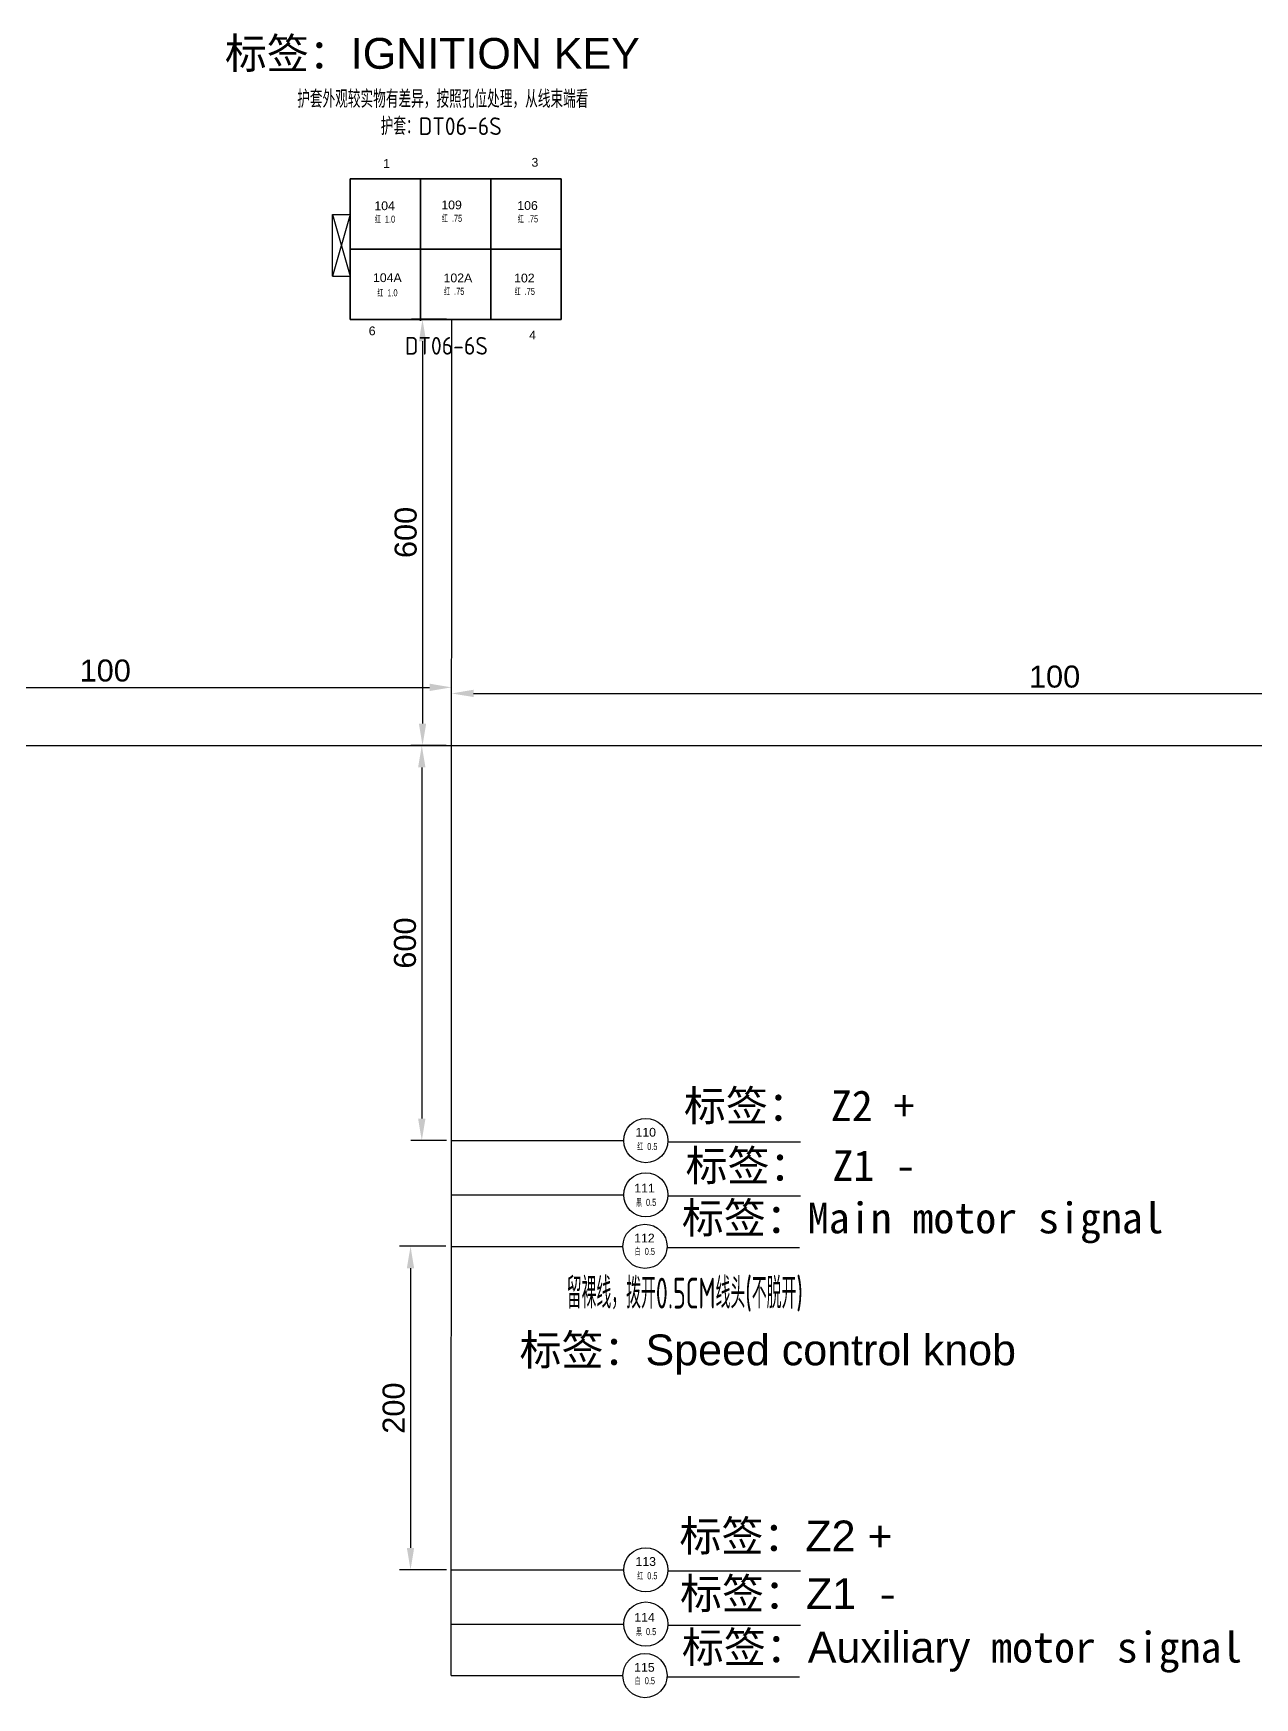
# Model space of a CAD drawing. Header units: millimetres. Extents: x 62 to 1873, y 998 to 1938.
# Drawn here: x 594.8 to 733.7, y 1203 to 1392.3 of the extents above; entities that cross this region are included whole.
import ezdxf

# ---------------------------------------------------------------- set-up
doc = ezdxf.new("R2010")
doc.units = ezdxf.units.MM
doc.layers.add('AM60', color=3, linetype='Continuous', lineweight=25)
doc.layers.add('护套层', color=3, linetype='Continuous', lineweight=0)
doc.layers.add('线色线径', color=1, linetype='Continuous')
doc.styles.add('ISO Proportional', font='isocp.shx', dxfattribs={"bigfont": 'gbcbig.shx'})
doc.styles.get("Standard").update_dxf_attribs({"font": 'arial.ttf'})
doc.styles.add('技术要求及剖视用', font='gbenor.shx', dxfattribs={"width": 0.7, "bigfont": 'gbcbig.shx'})
doc.dimstyles.new('ISO-25', dxfattribs={"dimtxt": 2.5, "dimasz": 2.5, "dimexe": 1.25, "dimexo": 0.625, "dimtad": 1, "dimtxsty": 'Standard', "dimcen": 2.5, "dimadec": 0, "dimazin": 0, "dimtfac": 1, "dimtmove": 0, "dimatfit": 3, "dimfxl": 1, "dimarcsym": 0})

# ---------------------------------------------------------------- blocks, each defined once
blk = doc.blocks.new('A$C21147477')
at = {"color": 3}
for p, q in [((2.01, 12.02), (2.01, 20.02)), ((2.01, 20.02), (2.01, 12.02)), ((2.01, 12.02), (2.01, 20.02)), ((2.01, 20.02), (2.01, 12.02)), ((2.01, 20.02), (2.01, 12.02)), ((18.01, 20.02), (2.01, 20.02)), ((2.01, 20.02), (18.01, 20.02)), ((10.01, 3.87), (10.01, 20.02)), ((10.01, 20.02), (10.01, 3.87)), ((10.01, 3.87), (10.01, 20.02)), ((10.01, 20.02), (10.01, 3.87)), ((10.01, 20.02), (10.01, 3.87)), ((10.01, 3.87), (10.01, 20.02)), ((10.01, 20.02), (10.01, 3.87)), ((10.01, 3.87), (10.01, 20.02)), ((10.01, 20.02), (10.01, 3.87)), ((10.01, 20.02), (10.01, 3.87)), ((10.01, 3.87), (10.01, 20.02)), ((10.01, 20.02), (10.01, 3.87)), ((10.01, 3.87), (10.01, 20.02)), ((10.01, 20.02), (10.01, 3.87)), ((10.01, 20.02), (10.01, 4.02)), ((18.01, 12.02), (18.01, 20.02)), ((18.01, 20.02), (18.01, 12.02)), ((18.01, 12.02), (18.01, 20.02)), ((18.01, 20.02), (18.01, 12.02)), ((18.01, 20.02), (18.01, 12.02)), ((18.01, 12.02), (18.01, 20.02)), ((18.01, 20.02), (18.01, 12.02)), ((18.01, 12.02), (18.01, 20.02)), ((18.01, 20.02), (18.01, 12.02)), ((18.01, 20.02), (18.01, 12.02)), ((26.01, 20.02), (18.01, 20.02)), ((18.01, 20.02), (26.01, 20.02)), ((26.01, 12.02), (26.01, 20.02)), ((26.01, 20.02), (26.01, 12.02)), ((26.01, 12.02), (26.01, 20.02)), ((26.01, 20.02), (26.01, 12.02)), ((26.01, 20.02), (26.01, 12.02)), ((0, 15.94), (2, 8.94)), ((0, 8.94), (0, 15.94)), ((0, 15.94), (2, 15.94)), ((2, 15.94), (0, 8.94)), ((2.01, 4.02), (2.01, 12.02)), ((2.01, 12.02), (2.01, 4.02)), ((2.01, 4.02), (2.01, 12.02)), ((2.01, 12.02), (2.01, 4.02)), ((2.01, 12.02), (2.01, 4.02)), ((10.01, 12.02), (2.01, 12.02)), ((2.01, 12.02), (10.01, 12.02)), ((10.01, 12.02), (2.01, 12.02)), ((2.01, 12.02), (10.01, 12.02)), ((2.01, 12.02), (10.01, 12.02)), ((18.01, 12.02), (10.01, 12.02)), ((10.01, 12.02), (18.01, 12.02)), ((18.01, 12.02), (10.01, 12.02)), ((10.01, 12.02), (18.01, 12.02)), ((10.01, 12.02), (18.01, 12.02)), ((18.01, 4.02), (18.01, 12.02)), ((18.01, 12.02), (18.01, 4.02)), ((18.01, 4.02), (18.01, 12.02)), ((18.01, 12.02), (18.01, 4.02)), ((18.01, 12.02), (18.01, 4.02)), ((18.01, 4.02), (18.01, 12.02)), ((18.01, 12.02), (18.01, 4.02)), ((18.01, 4.02), (18.01, 12.02)), ((18.01, 12.02), (18.01, 4.02)), ((18.01, 12.02), (18.01, 4.02)), ((26.01, 12.02), (18.01, 12.02)), ((18.01, 12.02), (26.01, 12.02)), ((26.01, 12.02), (18.01, 12.02)), ((18.01, 12.02), (26.01, 12.02)), ((18.01, 12.02), (26.01, 12.02)), ((26.01, 4.02), (26.01, 12.02)), ((26.01, 12.02), (26.01, 4.02)), ((26.01, 4.02), (26.01, 12.02)), ((26.01, 12.02), (26.01, 4.02)), ((26.01, 12.02), (26.01, 4.02)), ((0, 8.94), (2, 8.94)), ((10.01, 4.02), (2.01, 4.02)), ((2.01, 4.02), (10.01, 4.02)), ((2.01, 4.02), (10.01, 4.02)), ((18.01, 4.02), (10.01, 4.02)), ((10.01, 4.02), (18.01, 4.02)), ((10.01, 4.02), (18.01, 4.02)), ((26.01, 4.02), (18.01, 4.02)), ((18.01, 4.02), (26.01, 4.02)), ((18.01, 4.02), (26.01, 4.02))]:
    blk.add_line(p, q, dxfattribs=at)
at = {"layer": 'AM60', "color": 3, "style": 'ISO Proportional'}
blk.add_text('DT06-6S', height=2, dxfattribs=at).set_placement((8.22, 0.01))
blk = doc.blocks.new('A$C5ac91eaa')
blk.add_blockref('A$C21147477', (0, 0))
at = {"layer": 'AM60', "color": 1}
for s, p in [('1', (5.75, 21.25)), ('3', (22.62, 21.38)), ('6', (4.11, 2.21)), ('4', (22.36, 1.74))]:
    blk.add_text(s, height=1, dxfattribs=at).set_placement(p)
blk = doc.blocks.new('*D188')
at = {"color": 0, "lineweight": -2, "transparency": 16777216}
for p, q in [((563.63, 1311.96), (563.63, 1319.2)), ((566.13, 1317.95), (639.92, 1317.95)), ((642.42, 1311.96), (642.42, 1319.2))]:
    blk.add_line(p, q, dxfattribs=at)
at = {"color": 0, "transparency": 16777216}
for points in [[(566.13, 1318.37), (566.13, 1317.54), (563.63, 1317.95)], [(639.92, 1318.37), (639.92, 1317.54), (642.42, 1317.95)]]:
    blk.add_solid(points, dxfattribs=at)
at = {"layer": 'Defpoints', "color": 0, "transparency": 16777216}
for p in [(642.42, 1317.95), (563.63, 1311.34), (642.42, 1311.34)]:
    blk.add_point(p, dxfattribs=at)
at = {"color": 3, "transparency": 16777216, "insert": (603.03, 1319.85), "char_height": 2.5, "attachment_point": 5}
blk.add_mtext('100', dxfattribs=at)
blk = doc.blocks.new('*D189')
at = {"color": 0, "lineweight": -2, "transparency": 16777216}
for p, q in [((642.42, 1311.96), (642.42, 1318.51)), ((779.57, 1311.96), (779.57, 1318.51)), ((644.92, 1317.26), (777.07, 1317.26))]:
    blk.add_line(p, q, dxfattribs=at)
at = {"color": 0, "transparency": 16777216}
for points in [[(644.92, 1317.68), (644.92, 1316.85), (642.42, 1317.26)], [(777.07, 1317.68), (777.07, 1316.85), (779.57, 1317.26)]]:
    blk.add_solid(points, dxfattribs=at)
at = {"layer": 'Defpoints', "color": 0, "transparency": 16777216}
for p in [(779.57, 1317.26), (642.42, 1311.34), (779.57, 1311.34)]:
    blk.add_point(p, dxfattribs=at)
at = {"color": 3, "transparency": 16777216, "insert": (710.99, 1319.16), "char_height": 2.5, "attachment_point": 5}
blk.add_mtext('100', dxfattribs=at)
blk = doc.blocks.new('*D190')
at = {"color": 0, "lineweight": -2, "transparency": 16777216}
for p, q in [((641.83, 1359.81), (637.86, 1359.81)), ((639.11, 1357.31), (639.11, 1313.84)), ((641.8, 1311.34), (637.86, 1311.34))]:
    blk.add_line(p, q, dxfattribs=at)
at = {"color": 0, "transparency": 16777216}
for points in [[(638.7, 1357.31), (639.53, 1357.31), (639.11, 1359.81)], [(638.7, 1313.84), (639.53, 1313.84), (639.11, 1311.34)]]:
    blk.add_solid(points, dxfattribs=at)
at = {"layer": 'Defpoints', "color": 0, "transparency": 16777216}
for p in [(642.45, 1359.81), (639.11, 1311.34), (642.42, 1311.34)]:
    blk.add_point(p, dxfattribs=at)
at = {"color": 3, "transparency": 16777216, "insert": (637.21, 1335.57), "char_height": 2.5, "attachment_point": 5, "rotation": 90}
blk.add_mtext('600', dxfattribs=at)
blk = doc.blocks.new('*D191')
at = {"color": 0, "lineweight": -2, "transparency": 16777216}
for p, q in [((641.8, 1311.34), (637.78, 1311.34)), ((639.03, 1308.84), (639.03, 1268.91)), ((641.83, 1266.41), (637.78, 1266.41))]:
    blk.add_line(p, q, dxfattribs=at)
at = {"color": 0, "transparency": 16777216}
for points in [[(638.61, 1308.84), (639.45, 1308.84), (639.03, 1311.34)], [(638.61, 1268.91), (639.45, 1268.91), (639.03, 1266.41)]]:
    blk.add_solid(points, dxfattribs=at)
at = {"layer": 'Defpoints', "color": 0, "transparency": 16777216}
for p in [(642.42, 1311.34), (639.03, 1266.41), (642.45, 1266.41)]:
    blk.add_point(p, dxfattribs=at)
at = {"color": 3, "transparency": 16777216, "insert": (637.13, 1288.87), "char_height": 2.5, "attachment_point": 5, "rotation": 90}
blk.add_mtext('600', dxfattribs=at)
blk = doc.blocks.new('*D192')
at = {"color": 0, "lineweight": -2, "transparency": 16777216}
for p, q in [((641.76, 1254.38), (636.5, 1254.38)), ((637.75, 1251.88), (637.75, 1220.08)), ((641.83, 1217.58), (636.5, 1217.58))]:
    blk.add_line(p, q, dxfattribs=at)
at = {"color": 0, "transparency": 16777216}
for points in [[(637.33, 1251.88), (638.16, 1251.88), (637.75, 1254.38)], [(637.33, 1220.08), (638.16, 1220.08), (637.75, 1217.58)]]:
    blk.add_solid(points, dxfattribs=at)
at = {"layer": 'Defpoints', "color": 0, "transparency": 16777216}
for p in [(642.39, 1254.38), (637.75, 1217.58), (642.45, 1217.58)]:
    blk.add_point(p, dxfattribs=at)
at = {"color": 3, "transparency": 16777216, "insert": (635.84, 1235.98), "char_height": 2.5, "attachment_point": 5, "rotation": 90}
blk.add_mtext('200', dxfattribs=at)

msp = doc.modelspace()

# ---------------------------------------------------------------- linework, layer by layer
for p, q in [((642.356, 1205.557), (642.451, 1359.806)), ((485.301, 1311.338), (1452.792, 1311.338))]:
    msp.add_line(p, q)
at = {"color": 3}
for p, q in [((642.451, 1266.405), (661.993, 1266.405)), ((667.017, 1266.279), (682.092, 1266.279)), ((642.452, 1260.24), (661.994, 1260.24)), ((667.017, 1260.114), (682.092, 1260.114)), ((642.356, 1254.378), (661.898, 1254.378)), ((666.922, 1254.252), (681.997, 1254.252)), ((642.451, 1217.585), (661.993, 1217.585)), ((667.017, 1217.459), (682.092, 1217.459)), ((642.452, 1211.42), (661.994, 1211.42)), ((667.017, 1211.294), (682.092, 1211.294)), ((642.356, 1205.557), (661.898, 1205.557)), ((666.922, 1205.431), (681.997, 1205.431))]:
    msp.add_line(p, q, dxfattribs=at)
for centre in [(664.507, 1266.405), (664.507, 1260.24), (664.412, 1254.378), (664.507, 1217.585), (664.507, 1211.42), (664.412, 1205.557)]:
    msp.add_circle(centre, 2.513, dxfattribs=at)

# ---------------------------------------------------------------- block references
msp.add_blockref('A$C5ac91eaa', (628.885, 1355.785))

# ---------------------------------------------------------------- texts
at = {"layer": 'AM60', "color": 3, "style": 'ISO Proportional'}
for s, p in [('护套外观较实物有差异，按照孔位处理，从线束端看', (624.86, 1383.861)), ('护套：DT06-6S', (634.361, 1380.771))]:
    msp.add_text(s, height=2, dxfattribs=at).set_placement(p)
at = {"layer": 'AM60', "lineweight": 5}
for s, p in [('104', (633.637, 1372.223)), ('109', (641.253, 1372.318)), ('106', (649.893, 1372.251)), ('104A', (633.48, 1364.045)), ('102A', (641.507, 1364.015)), ('102', (649.53, 1364.005)), ('110', (663.334, 1266.854)), ('111', (663.195, 1260.502)), ('112', (663.185, 1254.819)), ('113', (663.334, 1218.033)), ('114', (663.195, 1211.682)), ('115', (663.185, 1205.999))]:
    msp.add_text(s, height=1, dxfattribs=at).set_placement(p)
at = {"layer": 'AM60', "char_height": 3.5, "attachment_point": 1}
for s, width, heights, insert in [('{\\fSimSun|b0|i0|c134|p2;\\C3;标签：\\fArial|b0|i0|c0|p34;IGNITION KEY}', 66.92058, [35.837], (616.636, 1391.806)), ('{\\fSimSun|b0|i0|c134|p2;\\C3;标签： Z2 +}', 61.38206, [0], (668.841, 1272.121)), ('{\\fSimSun|b0|i0|c134|p2;\\C3;标签： Z1 -}', 50.04824, [0], (669.023, 1265.309)), ('{\\fSimSun|b0|i0|c134|p2;\\C3;标签：Main motor signal}', 62.06786, [0], (668.605, 1259.36)), ('{\\fSimSun|b0|i0|c134|p2;\\C3;标签：\\fArial|b0|i0|c0|p34;Speed control knob}', 61.38206, [0], (650.151, 1244.353)), ('{\\fSimSun|b0|i0|c134|p2;\\C3;标签：\\fArial|b0|i0|c0|p34;Z2 +}', 61.38206, [0], (668.33, 1223.191)), ('{\\fSimSun|b0|i0|c134|p2;\\C3;标签：\\fArial|b0|i0|c0|p34;Z1\\fSimSun|b0|i0|c134|p2; -}', 50.04824, [0], (668.403, 1216.635)), ('{\\fSimSun|b0|i0|c134|p2;\\C3;标签：\\fArial|b0|i0|c0|p34;Auxiliary\\fSimSun|b0|i0|c134|p2; motor signal}', 69.97919, [0], (668.605, 1210.54))]:
    msp.add_mtext_dynamic_manual_height_columns(s, width=width, gutter_width=12.5, heights=heights, dxfattribs=dict(at, insert=insert))
at = {"layer": '护套层', "style": '技术要求及剖视用', "width": 0.67, "flags": 9}
msp.add_attdef('留裸线，拨开0.5CM线头(不脱开)', (655.512, 1247.306), '泽泰软件', height=3.5, dxfattribs=at)
at = {"layer": '线色线径', "lineweight": 5, "width": 0.6}
for s, p in [('红  1.0', (633.7, 1370.804)), ('红  .75', (641.316, 1370.898)), ('红  .75', (649.956, 1370.831)), ('红  1.0', (633.972, 1362.431)), ('红  .75', (641.569, 1362.595)), ('红  .75', (649.592, 1362.586)), ('红  0.5', (663.528, 1265.334)), ('黑  0.5', (663.389, 1258.983)), ('白  0.5', (663.247, 1253.399)), ('红  0.5', (663.528, 1216.514)), ('黑  0.5', (663.389, 1210.163)), ('白  0.5', (663.247, 1204.579))]:
    msp.add_text(s, height=0.8, dxfattribs=at).set_placement(p)

# ---------------------------------------------------------------- dimensions: what is measured, and where the dimension line sits
at = {"color": 1}
for base, p1, p2, text, picture, middle in [((639.114, 1311.338), (642.451, 1359.806), (642.421, 1311.338), '600', '*D190', (637.213, 1335.572)), ((639.03, 1266.405), (642.421, 1311.338), (642.451, 1266.405), '600', '*D191', (637.129, 1288.872)), ((637.745, 1217.585), (642.386, 1254.378), (642.451, 1217.585), '200', '*D192', (635.844, 1235.981))]:
    dim = msp.add_linear_dim(base=base, p1=p1, p2=p2, angle=90, text=text, dimstyle='ISO-25', override={"dimclrt": 3}, dxfattribs=at)
    dim.commit()
    dim.dimension.update_dxf_attribs({"geometry": picture, "text_midpoint": middle})
for base, p1, p2, picture, middle in [((642.421, 1317.953), (563.63, 1311.338), (642.421, 1311.338), '*D188', (603.026, 1319.854)), ((779.568, 1317.263), (642.421, 1311.338), (779.568, 1311.338), '*D189', (710.995, 1319.164))]:
    dim = msp.add_linear_dim(base=base, p1=p1, p2=p2, text='100', dimstyle='ISO-25', override={"dimclrt": 3}, dxfattribs=at)
    dim.commit()
    dim.dimension.update_dxf_attribs({"geometry": picture, "text_midpoint": middle})

doc.saveas('drawing.dxf')
